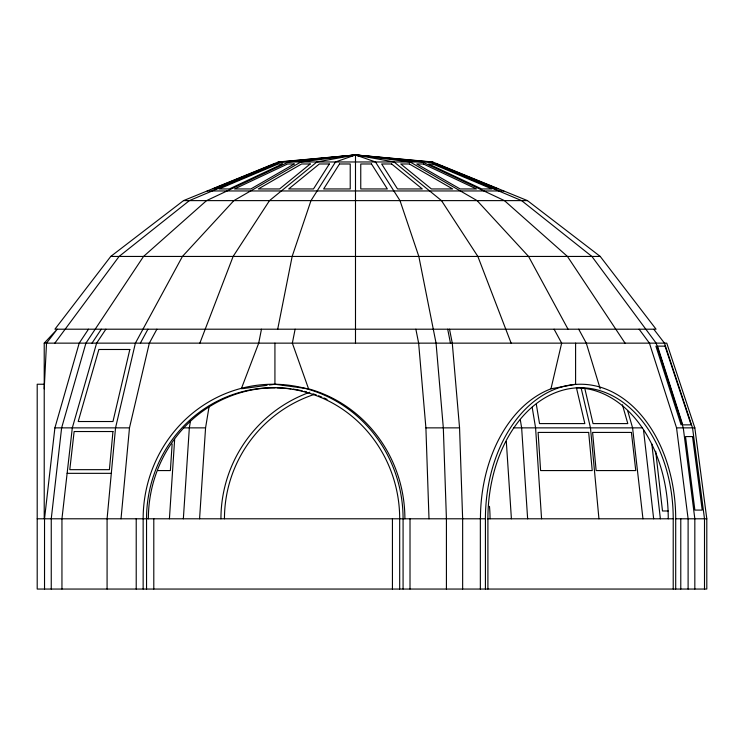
<?xml version="1.0" encoding="UTF-8"?>
<svg xmlns="http://www.w3.org/2000/svg" width="744" height="744" viewBox="0 0 744 744"><rect width="100%" height="100%" fill="white"/><g stroke="black" fill="none" stroke-linecap="round" stroke-linejoin="round"><path stroke-width="1.12" d="M44.221 388.824L46.519 343.142L57.214 329.201L44.221 343.142L44.221 518.791M172.134 443.982L170.376 470.571L157.756 470.571M169.418 518.791L174.645 439.379M183.35 518.791L189.339 427.865L190.473 421.002M199.578 518.791L205.567 427.865L209.166 406.112M121.021 518.791L129.484 427.865L149.33 343.142L156.891 329.201M88.471 329.201L79.208 343.142L54.898 427.865L44.528 518.791L44.528 589.053M261.469 329.201L258.707 343.142L241.298 388.824M277.698 329.201L292.15 256.447L310.983 200.62L335.507 161.969L355.493 154.947L432.701 161.969L527.477 200.62L600.241 256.447L656.069 329.201L654.06 329.201M295.117 329.201L292.346 343.142L308.565 388.824A134.552 129.968 90 0 1 404.894 518.791M480.447 518.791A134.552 95.139 90 0 1 550.969 388.824L561.655 343.142L554.094 329.201M199.857 343.142L233.123 256.447L269.495 200.62L316.888 161.969L355.493 154.947L430.069 161.969L521.618 200.62L591.899 256.447L656.152 343.142L683.271 427.865L694.831 518.791L694.831 589.053M140.365 343.142L147.926 329.201M92.014 343.142L101.277 329.201M105.88 329.201L96.618 343.142L72.308 427.865L61.947 518.791L61.947 589.053M54.833 343.142L119.087 256.447L189.367 200.62L280.916 161.969L355.493 154.947L422.36 161.969L504.441 200.62L567.449 256.447L625.062 343.142M568.035 329.201L528.556 256.447L477.109 200.62L410.093 161.969L355.493 154.947L278.284 161.969L183.508 200.62L110.744 256.447L54.916 329.201L653.771 329.201L664.466 343.142L692.534 427.865L704.503 518.791L704.503 589.053M352.154 155.803L355.493 154.947L394.097 161.969L441.49 200.62L477.862 256.447L511.128 343.142M350.963 155.896L355.493 154.947L360.012 155.794M350.973 155.794L355.493 154.947L360.031 155.896M550.969 388.824L575.596 384.239L575.596 343.142M242.414 388.675L267.087 385.308M269.328 385.001L273.811 384.397M278.284 161.969L432.701 161.969M207.204 190.957L503.781 190.957M183.508 200.62L527.477 200.62M110.744 256.447L600.241 256.447M44.221 343.142L666.764 343.142L694.831 427.865L706.8 518.791L706.8 589.053L37.2 589.053L37.2 384.239L44.221 384.239M54.898 427.865L129.484 427.865M183.536 427.865L205.567 427.865M415.868 329.201L418.639 343.142L425.903 427.865L459.55 427.865L462.647 518.791L462.647 589.053M513.537 427.865L642.212 427.865M639.105 329.201L649.428 343.142L676.547 427.865L694.831 427.865M67.127 473.333L111.312 473.333M668.168 510.979L662.495 510.979L655.687 451.255M37.2 518.791L485.423 518.791A134.552 95.139 90 0 1 580.562 384.239A134.552 95.139 90 0 1 675.701 518.791L675.701 589.053M487.413 518.791L673.218 518.791L673.218 589.053M675.366 518.791L706.8 518.791M308.565 388.824L274.927 384.239L274.927 343.142M358.831 155.803L355.493 154.947L288.626 161.969L206.544 200.62L143.536 256.447L85.932 343.142L61.622 427.865L51.252 518.791L51.252 589.053M357.641 155.728L355.493 154.947L300.901 161.969L233.876 200.62L182.429 256.447L135.399 343.142L115.543 427.865L107.08 518.791L107.08 589.053M578.72 329.201L586.281 343.142L600.213 388.824M655.901 346.146L681.095 424.861M627.787 411.144L632.586 427.865L642.956 518.791M622.393 404.745L627.797 423.587L593.033 423.587L584.858 388.694M581.213 388.331L590.476 427.865L598.939 518.791M576.386 387.568L584.831 423.587L539.521 423.587L536.294 404.15M449.516 329.201L452.287 343.142L459.55 427.865M447.693 329.201L450.464 343.142M532.174 407.256L535.587 427.865L541.567 518.791M520.316 419.849L521.646 427.865L527.636 518.791M676.547 427.865L688.107 518.791L688.107 589.053M651.837 443.982L660.374 518.791M643.541 430.172L653.651 518.791M506.329 441.676L511.407 518.791M425.903 427.865L429 518.791M680.779 518.791L680.779 589.053M487.906 589.053L487.906 518.791A131.037 92.656 90 0 1 580.562 387.754A131.037 92.656 90 0 1 673.218 518.791M485.423 518.791L485.423 589.053M480.345 518.791L480.345 589.053M446.419 589.053L446.419 518.791L443.322 427.865L436.058 343.142L418.835 256.447L400.002 200.62L375.478 161.969L355.493 154.947L355.493 343.142M410.009 518.791L410.009 589.053M403.081 589.053L403.081 518.791A134.552 129.968 90 0 0 273.113 384.239A134.552 129.968 90 0 0 143.146 518.791L143.146 589.053M399.686 589.053L399.686 518.791A131.037 126.573 90 0 0 273.113 387.754A131.037 126.573 90 0 0 146.54 518.791L146.54 589.053M392.432 518.791L392.432 589.053M153.794 518.791L153.794 589.053M136.217 518.791L136.217 589.053M220.94 518.791A134.552 134.552 0 0 1 309.857 392.218M489.468 506.339A134.552 134.552 0 0 1 490.045 518.791M224.456 518.791A131.037 131.037 0 0 1 313.949 394.515M576.74 387.764A131.037 92.656 -90 0 1 668.251 518.791M148.363 518.791A131.037 126.573 90 0 1 274.927 387.754M277.196 387.773A131.037 126.573 90 0 1 290.885 388.796M293.164 389.121A131.037 126.573 90 0 1 302.176 390.823M304.398 391.353A131.037 126.573 90 0 1 306.593 391.921M313.14 393.864A131.037 126.573 90 0 1 316.395 394.99M318.553 395.78A131.037 126.573 90 0 1 321.771 397.054M323.9 397.956A131.037 126.573 90 0 1 327.062 399.379M112.958 431.529L109.405 469.669L69.787 469.669L74.14 431.529L112.958 431.529M129.837 349.485L112.967 421.523L78.194 421.523L98.868 349.485L129.837 349.485M329.332 163.978L313.484 188.948L288.709 188.948L319.334 163.978L329.332 163.978M339.497 163.978L323.649 188.948L350.229 188.948L350.229 163.978L339.497 163.978M310.22 163.978L279.595 188.948L258.326 188.948L301.636 163.978L310.22 163.978M294.187 163.978L250.877 188.948L234.555 188.948L287.603 163.978L294.187 163.978M282.339 163.978L229.292 188.948L219.034 188.948L278.2 163.978L282.339 163.978M275.475 163.978L216.309 188.948L212.812 188.948L274.062 163.978L275.475 163.978M371.488 163.978L360.756 163.978L360.756 188.948L387.336 188.948L371.488 163.978M391.651 163.978L381.653 163.978L397.51 188.948L422.276 188.948L391.651 163.978M409.358 163.978L400.765 163.978L431.39 188.948L452.668 188.948L409.358 163.978M423.383 163.978L416.798 163.978L460.108 188.948L476.43 188.948L423.383 163.978M432.785 163.978L428.646 163.978L481.694 188.948L491.951 188.948L432.785 163.978M436.923 163.978L435.51 163.978L494.676 188.948L498.173 188.948L436.923 163.978M665.052 346.146L657.529 346.146L682.722 424.861L691.13 424.861L665.052 346.146M588.681 432.422L538.098 432.422L540.609 470.571L592.233 470.571L588.681 432.422M631.414 432.422L592.596 432.422L596.139 470.571L635.757 470.571L631.414 432.422M692.534 436.579L685.522 436.579L694.868 510.086L702.215 510.086L692.534 436.579"/></g></svg>
